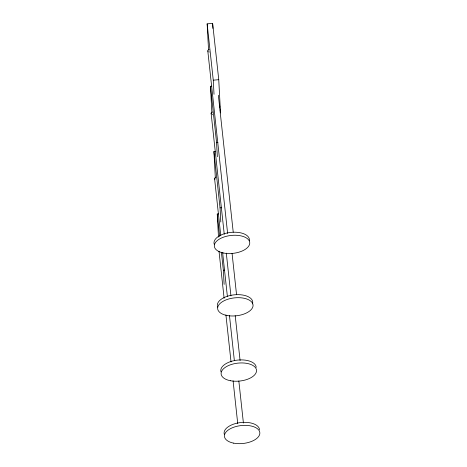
<?xml version="1.0" encoding="UTF-8"?>
<svg xmlns="http://www.w3.org/2000/svg" width="467" height="467" viewBox="0 0 467 467"><rect width="100%" height="100%" fill="white"/><g stroke="black" fill="none" stroke-linecap="round" stroke-linejoin="round"><path stroke-width="0.7" d="M208.533 49.876L207.15 23.87L212.631 23.35L218.749 79.676L220.512 112.903L220.202 110.019M214.02 94.311L213.267 80.19L218.749 79.676M211.884 113.026L210.465 86.302L211.837 86.167M217.336 156.743L216.583 142.622L217.955 142.493M215.351 178.283L213.933 151.553L215.299 151.425M220.798 221.994L220.05 207.879L221.422 207.751M218.474 237.102L217.248 213.985L218.62 213.857M224.113 284.426L223.366 270.311L224.738 270.183M219.729 105.682L219.887 107.13M218.358 95.286L233.226 232.181M207.15 23.87L213.267 80.19M232.058 253.324L236.541 294.613M207.797 50.915L227.627 233.442M210.465 86.302L216.583 142.622M235.21 315.68L240.091 360.588M211.119 113.347L224.259 234.306M226.302 253.137L230.943 295.874M213.933 151.553L220.05 207.879M238.841 381.014L243.406 423.02M214.581 178.598L220.798 235.817M222.607 252.478L227.406 296.662M229.455 315.494L234.335 360.401M217.248 213.985L219.677 236.372M221.405 252.256L223.366 270.311M219 251.17L224.113 298.255M225.923 314.91L231.037 361.989M233.086 380.821L237.726 423.557M212.631 23.35L212.899 28.405M209.286 52.03A2.855 1.442 -6.2 0 1 208.685 51.855M207.914 51.277A2.855 1.442 -6.2 0 1 209.152 49.531M214.429 244.766A17.799 9.007 -6.2 0 1 230.645 232.42A17.799 9.007 -6.2 0 1 249.331 240.884M217.313 305.471A17.799 9.007 -6.2 0 1 236.284 294.677A17.799 9.007 -6.2 0 1 252.489 303.918M217.745 307.198A17.799 9.007 -6.2 0 1 217.377 306.054M212.602 114.462A2.855 1.442 -6.2 0 1 212 114.287M211.236 113.709A2.855 1.442 -6.2 0 1 212.467 111.963M215.001 179.287A2.855 1.442 -6.2 0 1 215.935 177.215M224.306 434.316A17.799 9.007 -6.2 0 1 240.172 422.612A17.799 9.007 -6.2 0 1 259.524 429.815M220.99 371.884A17.799 9.007 -6.2 0 1 236.857 360.18A17.799 9.007 -6.2 0 1 256.208 367.383M223.594 253.038A17.799 9.007 -6.2 0 0 249.752 242.729A17.799 9.007 -6.2 0 0 222.765 237.44A17.799 9.007 -6.2 0 0 223.594 253.038M226.909 315.47A17.799 9.007 -6.2 0 0 253.067 305.161A17.799 9.007 -6.2 0 0 226.081 299.872A17.799 9.007 -6.2 0 0 226.909 315.47M233.693 443.154A17.799 9.007 -6.2 0 0 259.85 432.851A17.799 9.007 -6.2 0 0 232.864 427.556A17.799 9.007 -6.2 0 0 233.693 443.154M230.377 380.722A17.799 9.007 -6.2 0 0 256.535 370.419A17.799 9.007 -6.2 0 0 229.548 365.124A17.799 9.007 -6.2 0 0 230.377 380.722"/></g></svg>
